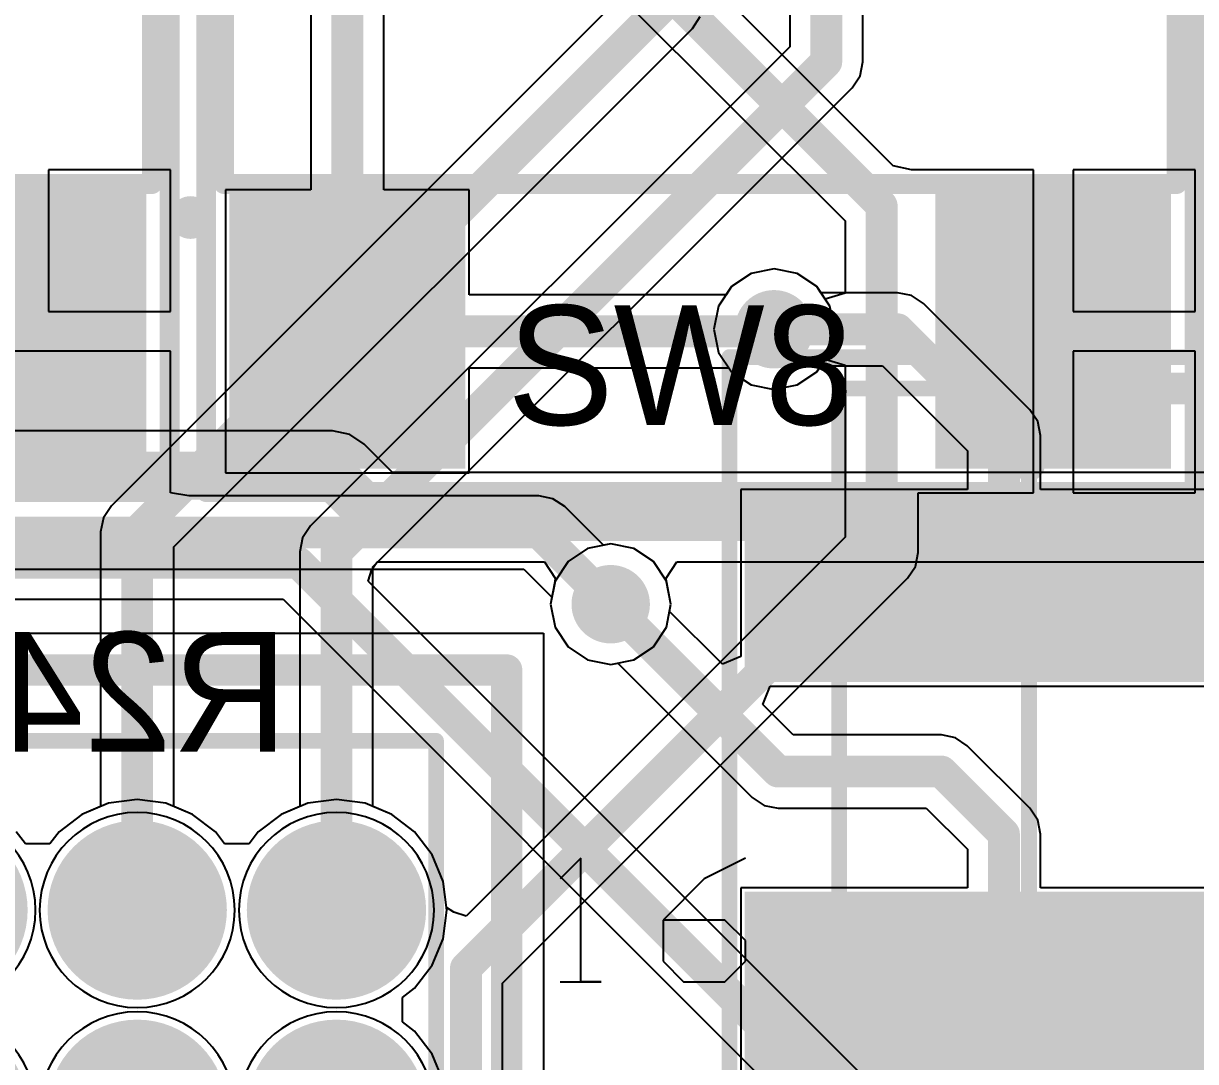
# Model space of a CAD drawing. Header units: millimetres. Extents: x 3.6 to 6.79, y 1.07 to 2.73.
# Drawn here: x 5.3956 to 5.6898, y 2.1702 to 2.4308 of the extents above; entities that cross this region are included whole.
import ezdxf

# ---------------------------------------------------------------- set-up
doc = ezdxf.new("R2010")
doc.units = ezdxf.units.MM
doc.header["$MEASUREMENT"] = 0
for name, color, linetype in [('BottomLayer', 5, 'Continuous'), ('BottomOverlay', 54, 'Continuous'), ('BottomPaste', 16, 'Continuous'), ('BottomSolder', 6, 'Continuous'), ('Mechanical11', 56, 'Continuous'), ('Mechanical13', 56, 'Continuous'), ('Mechanical15', 56, 'Continuous'), ('MidLayer1', 16, 'Continuous'), ('MidLayer2', 76, 'Continuous'), ('MultiLayer', 9, 'Continuous'), ('PadHoleLayer', 156, 'Continuous'), ('TopLayer', 1, 'Continuous'), ('TopOverlay', 2, 'Continuous'), ('TopPaste', 8, 'Continuous'), ('TopSolder', 216, 'Continuous'), ('ViaHoleLayer', 16, 'Continuous')]:
    doc.layers.add(name, color=color, linetype=linetype)

# ---------------------------------------------------------------- blocks, each defined once
blk = doc.blocks.new('61031621121_B_12')
at = {"layer": 'BottomLayer'}
for points in [[(0.23031, 0.04528), (0.26969, 0.04528), (0.23031, 0.16732), (0.26969, 0.16732)], [(0.33032, 0.04528), (0.36968, 0.04528), (0.33032, 0.16732), (0.36968, 0.16732)]]:
    blk.add_solid(points, dxfattribs=at)
at = {"layer": 'BottomOverlay', "const_width": 0.00787}
for points in [[(0.38071, 0.1), (0.4, 0.1)], [(0.4, 0.1), (0.4, -0.1)]]:
    blk.add_lwpolyline(points, dxfattribs=at)
at = {"layer": 'BottomOverlay', "const_width": 0.00394}
for points in [[(0.37874, 0.1, 1), (0.38268, 0.1, 1)], [(0.39803, 0.1, 1), (0.40197, 0.1, 1)], [(0.39803, 0.1, 1), (0.40197, 0.1, 1)]]:
    blk.add_lwpolyline(points, format="xyb", close=True, dxfattribs=at)
at = {"layer": 'BottomPaste'}
for points in [[(0.23031, 0.04528), (0.26969, 0.04528), (0.23031, 0.16732), (0.26969, 0.16732)], [(0.33032, 0.04528), (0.36968, 0.04528), (0.33032, 0.16732), (0.36968, 0.16732)]]:
    blk.add_solid(points, dxfattribs=at)
at = {"layer": 'BottomSolder'}
for points in [[(0.22631, 0.04128), (0.27369, 0.04128), (0.22631, 0.17132), (0.27369, 0.17132)], [(0.32632, 0.04128), (0.37368, 0.04128), (0.32632, 0.17132), (0.37368, 0.17132)]]:
    blk.add_solid(points, dxfattribs=at)
at = {"layer": 'Mechanical11', "const_width": 0.00394}
for points in [[(-0.4, 0.1), (0.4, 0.1)], [(0.4, 0.1), (0.4, -0.1)]]:
    blk.add_lwpolyline(points, dxfattribs=at)
at = {"layer": 'Mechanical11', "const_width": 0.00197}
blk.add_lwpolyline([(0.39902, 0.1, 1), (0.40098, 0.1, 1)], format="xyb", close=True, dxfattribs=at)
blk.add_lwpolyline([(0.39902, 0.1, 1), (0.40098, 0.1, 1)], format="xyb", close=True, dxfattribs=at)
at = {"layer": 'Mechanical13', "const_width": 0.00394}
for points in [[(-0.4, 0.14764), (0.4, 0.14764)], [(0.4, 0.14764), (0.4, -0.14764)]]:
    blk.add_lwpolyline(points, dxfattribs=at)
at = {"layer": 'Mechanical13', "const_width": 0.00197}
blk.add_lwpolyline([(0.39902, 0.14764, 1), (0.40098, 0.14764, 1)], format="xyb", close=True, dxfattribs=at)
blk.add_lwpolyline([(0.39902, 0.14764, 1), (0.40098, 0.14764, 1)], format="xyb", close=True, dxfattribs=at)
at = {"layer": 'Mechanical15', "const_width": 0.00394}
for points in [[(-0.40787, 0.1752), (0.40787, 0.1752)], [(0.40787, 0.1752), (0.40787, -0.1752)]]:
    blk.add_lwpolyline(points, dxfattribs=at)
at = {"layer": 'Mechanical15', "const_width": 0.00197}
blk.add_lwpolyline([(0.40689, 0.1752, 1), (0.40886, 0.1752, 1)], format="xyb", close=True, dxfattribs=at)
blk.add_lwpolyline([(0.40689, 0.1752, 1), (0.40886, 0.1752, 1)], format="xyb", close=True, dxfattribs=at)
blk = doc.blocks.new('SW2_SMD_25')
at = {"layer": 'Mechanical15', "const_width": 0.005}
for points in [[(-0.19685, 0.12402), (-0.19685, -0.12402)], [(-0.19685, 0.12402), (0.19685, 0.12402)], [(0.19685, 0.12402), (0.19685, -0.12402)], [(-0.19685, -0.12402), (0.19685, -0.12402)]]:
    blk.add_lwpolyline(points, dxfattribs=at)
at = {"layer": 'Mechanical15', "const_width": 0.0025}
for points in [[(-0.1981, 0.12402, 1), (-0.1956, 0.12402, 1)], [(-0.1981, 0.12402, 1), (-0.1956, 0.12402, 1)], [(0.1956, 0.12402, 1), (0.1981, 0.12402, 1)], [(0.1956, 0.12402, 1), (0.1981, 0.12402, 1)], [(-0.1981, -0.12402, 1), (-0.1956, -0.12402, 1)], [(-0.1981, -0.12402, 1), (-0.1956, -0.12402, 1)], [(0.1956, -0.12402, 1), (0.1981, -0.12402, 1)], [(0.1956, -0.12402, 1), (0.1981, -0.12402, 1)]]:
    blk.add_lwpolyline(points, format="xyb", close=True, dxfattribs=at)
at = {"layer": 'TopLayer'}
for points in [[(-0.18701, 0.06299), (-0.12598, 0.06299), (-0.18701, 0.11417), (-0.12598, 0.11417)], [(0.12598, 0.06299), (0.18701, 0.06299), (0.12598, 0.11417), (0.18701, 0.11417)], [(-0.18701, -0.11417), (-0.12598, -0.11417), (-0.18701, -0.06299), (-0.12598, -0.06299)], [(0.12598, -0.11417), (0.18701, -0.11417), (0.12598, -0.06299), (0.18701, -0.06299)]]:
    blk.add_solid(points, dxfattribs=at)
at = {"layer": 'TopOverlay'}
for points, const_width in [([(-0.12653, 0.12795, 1), (-0.12937, 0.12795, 1)], 0.00787), ([(-0.13134, 0.12795, 1), (-0.1274, 0.12795, 1)], 0.00394), ([(-0.1285, 0.12795, 1), (-0.12456, 0.12795, 1)], 0.00394), ([(-0.1208, 0.11955, 1), (-0.1183, 0.11955, 1)], 0.0025), ([(-0.1208, 0.11955, 1), (-0.1183, 0.11955, 1)], 0.0025), ([(0.1183, 0.11955, 1), (0.1208, 0.11955, 1)], 0.0025), ([(0.1183, 0.11955, 1), (0.1208, 0.11955, 1)], 0.0025), ([(-0.1208, -0.11955, 1), (-0.1183, -0.11955, 1)], 0.0025), ([(-0.1208, -0.11955, 1), (-0.1183, -0.11955, 1)], 0.0025), ([(0.1183, -0.11955, 1), (0.1208, -0.11955, 1)], 0.0025), ([(0.1183, -0.11955, 1), (0.1208, -0.11955, 1)], 0.0025)]:
    blk.add_lwpolyline(points, format="xyb", close=True, dxfattribs=dict(at, const_width=const_width))
at = {"layer": 'TopOverlay', "const_width": 0.005}
for points in [[(-0.11955, 0.11955), (0.11955, 0.11955)], [(-0.11955, 0.11955), (-0.11955, -0.11955)], [(0.11955, 0.11955), (0.11955, -0.11955)], [(-0.11955, -0.11955), (0.11955, -0.11955)]]:
    blk.add_lwpolyline(points, dxfattribs=at)
at = {"layer": 'TopPaste'}
for points in [[(-0.18701, 0.06299), (-0.12598, 0.06299), (-0.18701, 0.11417), (-0.12598, 0.11417)], [(0.12598, 0.06299), (0.18701, 0.06299), (0.12598, 0.11417), (0.18701, 0.11417)], [(-0.18701, -0.11417), (-0.12598, -0.11417), (-0.18701, -0.06299), (-0.12598, -0.06299)], [(0.12598, -0.11417), (0.18701, -0.11417), (0.12598, -0.06299), (0.18701, -0.06299)]]:
    blk.add_solid(points, dxfattribs=at)
at = {"layer": 'TopSolder'}
for points in [[(-0.19101, 0.05899), (-0.12198, 0.05899), (-0.19101, 0.11817), (-0.12198, 0.11817)], [(0.12198, 0.05899), (0.19101, 0.05899), (0.12198, 0.11817), (0.19101, 0.11817)], [(-0.19101, -0.11817), (-0.12198, -0.11817), (-0.19101, -0.05899), (-0.12198, -0.05899)], [(0.12198, -0.11817), (0.19101, -0.11817), (0.12198, -0.05899), (0.19101, -0.05899)]]:
    blk.add_solid(points, dxfattribs=at)
blk = doc.blocks.new('SW2_SMD_26')
at = {"layer": 'Mechanical15', "const_width": 0.005}
for points in [[(-0.19685, 0.12402), (-0.19685, -0.12402)], [(-0.19685, 0.12402), (0.19685, 0.12402)], [(0.19685, 0.12402), (0.19685, -0.12402)], [(-0.19685, -0.12402), (0.19685, -0.12402)]]:
    blk.add_lwpolyline(points, dxfattribs=at)
at = {"layer": 'Mechanical15', "const_width": 0.0025}
for points in [[(-0.1981, 0.12402, 1), (-0.1956, 0.12402, 1)], [(-0.1981, 0.12402, 1), (-0.1956, 0.12402, 1)], [(0.1956, 0.12402, 1), (0.1981, 0.12402, 1)], [(0.1956, 0.12402, 1), (0.1981, 0.12402, 1)], [(-0.1981, -0.12402, 1), (-0.1956, -0.12402, 1)], [(-0.1981, -0.12402, 1), (-0.1956, -0.12402, 1)], [(0.1956, -0.12402, 1), (0.1981, -0.12402, 1)], [(0.1956, -0.12402, 1), (0.1981, -0.12402, 1)]]:
    blk.add_lwpolyline(points, format="xyb", close=True, dxfattribs=at)
at = {"layer": 'TopLayer'}
for points in [[(-0.18701, 0.06299), (-0.12598, 0.06299), (-0.18701, 0.11417), (-0.12598, 0.11417)], [(0.12598, 0.06299), (0.18701, 0.06299), (0.12598, 0.11417), (0.18701, 0.11417)], [(-0.18701, -0.11417), (-0.12598, -0.11417), (-0.18701, -0.06299), (-0.12598, -0.06299)], [(0.12598, -0.11417), (0.18701, -0.11417), (0.12598, -0.06299), (0.18701, -0.06299)]]:
    blk.add_solid(points, dxfattribs=at)
at = {"layer": 'TopOverlay'}
for points, const_width in [([(-0.12653, 0.12795, 1), (-0.12937, 0.12795, 1)], 0.00787), ([(-0.13134, 0.12795, 1), (-0.1274, 0.12795, 1)], 0.00394), ([(-0.1285, 0.12795, 1), (-0.12456, 0.12795, 1)], 0.00394), ([(-0.1208, 0.11955, 1), (-0.1183, 0.11955, 1)], 0.0025), ([(-0.1208, 0.11955, 1), (-0.1183, 0.11955, 1)], 0.0025), ([(0.1183, 0.11955, 1), (0.1208, 0.11955, 1)], 0.0025), ([(0.1183, 0.11955, 1), (0.1208, 0.11955, 1)], 0.0025), ([(-0.1208, -0.11955, 1), (-0.1183, -0.11955, 1)], 0.0025), ([(-0.1208, -0.11955, 1), (-0.1183, -0.11955, 1)], 0.0025), ([(0.1183, -0.11955, 1), (0.1208, -0.11955, 1)], 0.0025), ([(0.1183, -0.11955, 1), (0.1208, -0.11955, 1)], 0.0025)]:
    blk.add_lwpolyline(points, format="xyb", close=True, dxfattribs=dict(at, const_width=const_width))
at = {"layer": 'TopOverlay', "const_width": 0.005}
for points in [[(-0.11955, 0.11955), (0.11955, 0.11955)], [(-0.11955, 0.11955), (-0.11955, -0.11955)], [(0.11955, 0.11955), (0.11955, -0.11955)], [(-0.11955, -0.11955), (0.11955, -0.11955)]]:
    blk.add_lwpolyline(points, dxfattribs=at)
at = {"layer": 'TopPaste'}
for points in [[(-0.18701, 0.06299), (-0.12598, 0.06299), (-0.18701, 0.11417), (-0.12598, 0.11417)], [(0.12598, 0.06299), (0.18701, 0.06299), (0.12598, 0.11417), (0.18701, 0.11417)], [(-0.18701, -0.11417), (-0.12598, -0.11417), (-0.18701, -0.06299), (-0.12598, -0.06299)], [(0.12598, -0.11417), (0.18701, -0.11417), (0.12598, -0.06299), (0.18701, -0.06299)]]:
    blk.add_solid(points, dxfattribs=at)
at = {"layer": 'TopSolder'}
for points in [[(-0.19101, 0.05899), (-0.12198, 0.05899), (-0.19101, 0.11817), (-0.12198, 0.11817)], [(0.12198, 0.05899), (0.19101, 0.05899), (0.12198, 0.11817), (0.19101, 0.11817)], [(-0.19101, -0.11817), (-0.12198, -0.11817), (-0.19101, -0.05899), (-0.12198, -0.05899)], [(0.12198, -0.11817), (0.19101, -0.11817), (0.12198, -0.05899), (0.19101, -0.05899)]]:
    blk.add_solid(points, dxfattribs=at)
blk = doc.blocks.new('SW2_SMD_27')
at = {"layer": 'Mechanical15', "const_width": 0.005}
for points in [[(-0.19685, 0.12402), (-0.19685, -0.12402)], [(-0.19685, 0.12402), (0.19685, 0.12402)], [(0.19685, 0.12402), (0.19685, -0.12402)], [(-0.19685, -0.12402), (0.19685, -0.12402)]]:
    blk.add_lwpolyline(points, dxfattribs=at)
at = {"layer": 'Mechanical15', "const_width": 0.0025}
for points in [[(-0.1981, 0.12402, 1), (-0.1956, 0.12402, 1)], [(-0.1981, 0.12402, 1), (-0.1956, 0.12402, 1)], [(0.1956, 0.12402, 1), (0.1981, 0.12402, 1)], [(0.1956, 0.12402, 1), (0.1981, 0.12402, 1)], [(-0.1981, -0.12402, 1), (-0.1956, -0.12402, 1)], [(-0.1981, -0.12402, 1), (-0.1956, -0.12402, 1)], [(0.1956, -0.12402, 1), (0.1981, -0.12402, 1)], [(0.1956, -0.12402, 1), (0.1981, -0.12402, 1)]]:
    blk.add_lwpolyline(points, format="xyb", close=True, dxfattribs=at)
at = {"layer": 'TopLayer'}
for points in [[(-0.18701, 0.06299), (-0.12598, 0.06299), (-0.18701, 0.11417), (-0.12598, 0.11417)], [(0.12598, 0.06299), (0.18701, 0.06299), (0.12598, 0.11417), (0.18701, 0.11417)], [(-0.18701, -0.11417), (-0.12598, -0.11417), (-0.18701, -0.06299), (-0.12598, -0.06299)], [(0.12598, -0.11417), (0.18701, -0.11417), (0.12598, -0.06299), (0.18701, -0.06299)]]:
    blk.add_solid(points, dxfattribs=at)
at = {"layer": 'TopOverlay'}
for points, const_width in [([(-0.12653, 0.12795, 1), (-0.12937, 0.12795, 1)], 0.00787), ([(-0.13134, 0.12795, 1), (-0.1274, 0.12795, 1)], 0.00394), ([(-0.1285, 0.12795, 1), (-0.12456, 0.12795, 1)], 0.00394), ([(-0.1208, 0.11955, 1), (-0.1183, 0.11955, 1)], 0.0025), ([(-0.1208, 0.11955, 1), (-0.1183, 0.11955, 1)], 0.0025), ([(0.1183, 0.11955, 1), (0.1208, 0.11955, 1)], 0.0025), ([(0.1183, 0.11955, 1), (0.1208, 0.11955, 1)], 0.0025), ([(-0.1208, -0.11955, 1), (-0.1183, -0.11955, 1)], 0.0025), ([(-0.1208, -0.11955, 1), (-0.1183, -0.11955, 1)], 0.0025), ([(0.1183, -0.11955, 1), (0.1208, -0.11955, 1)], 0.0025), ([(0.1183, -0.11955, 1), (0.1208, -0.11955, 1)], 0.0025)]:
    blk.add_lwpolyline(points, format="xyb", close=True, dxfattribs=dict(at, const_width=const_width))
at = {"layer": 'TopOverlay', "const_width": 0.005}
for points in [[(-0.11955, 0.11955), (0.11955, 0.11955)], [(-0.11955, 0.11955), (-0.11955, -0.11955)], [(0.11955, 0.11955), (0.11955, -0.11955)], [(-0.11955, -0.11955), (0.11955, -0.11955)]]:
    blk.add_lwpolyline(points, dxfattribs=at)
at = {"layer": 'TopPaste'}
for points in [[(-0.18701, 0.06299), (-0.12598, 0.06299), (-0.18701, 0.11417), (-0.12598, 0.11417)], [(0.12598, 0.06299), (0.18701, 0.06299), (0.12598, 0.11417), (0.18701, 0.11417)], [(-0.18701, -0.11417), (-0.12598, -0.11417), (-0.18701, -0.06299), (-0.12598, -0.06299)], [(0.12598, -0.11417), (0.18701, -0.11417), (0.12598, -0.06299), (0.18701, -0.06299)]]:
    blk.add_solid(points, dxfattribs=at)
at = {"layer": 'TopSolder'}
for points in [[(-0.19101, 0.05899), (-0.12198, 0.05899), (-0.19101, 0.11817), (-0.12198, 0.11817)], [(0.12198, 0.05899), (0.19101, 0.05899), (0.12198, 0.11817), (0.19101, 0.11817)], [(-0.19101, -0.11817), (-0.12198, -0.11817), (-0.19101, -0.05899), (-0.12198, -0.05899)], [(0.12198, -0.11817), (0.19101, -0.11817), (0.12198, -0.05899), (0.19101, -0.05899)]]:
    blk.add_solid(points, dxfattribs=at)
blk = doc.blocks.new('SAMTEC_FTS_108_04_X_D_159')
at = {"layer": 'BottomLayer', "const_width": 0.0225}
for points in [[(0.06375, 0.025, 1), (0.08625, 0.025, 1)], [(0.11375, 0.025, 1), (0.13625, 0.025, 1)], [(0.16375, 0.025, 1), (0.18625, 0.025, 1)], [(0.06375, -0.025, 1), (0.08625, -0.025, 1)], [(0.11375, -0.025, 1), (0.13625, -0.025, 1)], [(0.16375, -0.025, 1), (0.18625, -0.025, 1)]]:
    blk.add_lwpolyline(points, format="xyb", close=True, dxfattribs=at)
at = {"layer": 'BottomSolder'}
for points in [[(0.09949, 0.025, 1), (0.05051, 0.025, 1)], [(0.14949, 0.025, 1), (0.10051, 0.025, 1)], [(0.19949, 0.025, 1), (0.15051, 0.025, 1)], [(0.09949, 0.025, 1), (0.09949, 0.025, 1)], [(0.10051, 0.025, 1), (0.10051, 0.025, 1)], [(0.14949, 0.025, 1), (0.14949, 0.025, 1)], [(0.15051, 0.025, 1), (0.15051, 0.025, 1)], [(0.19949, 0.025, 1), (0.19949, 0.025, 1)], [(0.09949, -0.025, 1), (0.05051, -0.025, 1)], [(0.14949, -0.025, 1), (0.10051, -0.025, 1)], [(0.19949, -0.025, 1), (0.15051, -0.025, 1)]]:
    blk.add_lwpolyline(points, format="xyb", close=True, dxfattribs=at)
at = {"layer": 'BottomSolder', "const_width": 0.0225}
for points in [[(0.06375, 0.025, 1), (0.08625, 0.025, 1)], [(0.11375, 0.025, 1), (0.13625, 0.025, 1)], [(0.16375, 0.025, 1), (0.18625, 0.025, 1)], [(0.06375, -0.025, 1), (0.08625, -0.025, 1)], [(0.11375, -0.025, 1), (0.13625, -0.025, 1)], [(0.16375, -0.025, 1), (0.18625, -0.025, 1)]]:
    blk.add_lwpolyline(points, format="xyb", close=True, dxfattribs=at)
at = {"layer": 'Mechanical13'}
for p, q in [((0.23631, 0.038), (0.23114, 0.03283)), ((0.23631, 0.00701), (0.23631, 0.038)), ((0.27763, 0.038), (0.2673, 0.03283)), ((0.2673, 0.03283), (0.25697, 0.0225)), ((0.25697, 0.0225), (0.25697, 0.01217)), ((0.27246, 0.0225), (0.25697, 0.0225)), ((0.27763, 0.01734), (0.27246, 0.0225)), ((0.27763, 0.01217), (0.27763, 0.01734)), ((0.25697, 0.01217), (0.26213, 0.00701)), ((0.27246, 0.00701), (0.27763, 0.01217)), ((0.23114, 0.00701), (0.24147, 0.00701)), ((0.24147, 0.00701), (0.23631, 0.00701)), ((0.26213, 0.00701), (0.27246, 0.00701))]:
    blk.add_line(p, q, dxfattribs=at)
at = {"layer": 'Mechanical13', "const_width": 0.00394}
for points in [[(-0.21772, 0.08524), (0.21772, 0.08524)], [(0.21772, -0.08524), (0.21772, 0.08524)], [(0.05, 0.06748), (0.1, 0.06748)], [(0.1, 0.06748), (0.15, 0.06748)], [(0.15, 0.06748), (0.2, 0.06748)], [(0.2, -0.06748), (0.2, 0.06748)], [(0.11701, 0.01701), (0.11701, 0.03299)], [(0.11701, 0.03299), (0.13299, 0.03299)], [(0.13299, 0.01701), (0.13299, 0.03299)], [(0.16701, 0.01701), (0.16701, 0.03299)], [(0.16701, 0.03299), (0.18299, 0.03299)], [(0.18299, 0.01701), (0.18299, 0.03299)], [(0.11701, 0.01701), (0.13299, 0.01701)], [(0.16701, 0.01701), (0.18299, 0.01701)]]:
    blk.add_lwpolyline(points, dxfattribs=at)
at = {"layer": 'Mechanical13', "const_width": 0.00197}
for points in [[(0.21673, 0.08524, 1), (0.2187, 0.08524, 1)], [(0.21673, 0.08524, 1), (0.2187, 0.08524, 1)], [(0.09902, 0.06748, 1), (0.10098, 0.06748, 1)], [(0.09902, 0.06748, 1), (0.10098, 0.06748, 1)], [(0.14902, 0.06748, 1), (0.15098, 0.06748, 1)], [(0.14902, 0.06748, 1), (0.15098, 0.06748, 1)], [(0.19902, 0.06748, 1), (0.20098, 0.06748, 1)], [(0.19902, 0.06748, 1), (0.20098, 0.06748, 1)], [(0.11602, 0.03299, 1), (0.11799, 0.03299, 1)], [(0.11602, 0.03299, 1), (0.11799, 0.03299, 1)], [(0.13201, 0.03299, 1), (0.13398, 0.03299, 1)], [(0.13201, 0.03299, 1), (0.13398, 0.03299, 1)], [(0.16602, 0.03299, 1), (0.16799, 0.03299, 1)], [(0.16602, 0.03299, 1), (0.16799, 0.03299, 1)], [(0.18201, 0.03299, 1), (0.18398, 0.03299, 1)], [(0.18201, 0.03299, 1), (0.18398, 0.03299, 1)], [(0.11602, 0.01701, 1), (0.11799, 0.01701, 1)], [(0.11602, 0.01701, 1), (0.11799, 0.01701, 1)], [(0.13201, 0.01701, 1), (0.13398, 0.01701, 1)], [(0.13201, 0.01701, 1), (0.13398, 0.01701, 1)], [(0.16602, 0.01701, 1), (0.16799, 0.01701, 1)], [(0.16602, 0.01701, 1), (0.16799, 0.01701, 1)], [(0.18201, 0.01701, 1), (0.18398, 0.01701, 1)], [(0.18201, 0.01701, 1), (0.18398, 0.01701, 1)]]:
    blk.add_lwpolyline(points, format="xyb", close=True, dxfattribs=at)
at = {"layer": 'Mechanical15'}
for p, q in [((-0.22697, 0.09449), (0.22697, 0.09449)), ((0.22697, 0.09449), (0.22697, -0.09449))]:
    blk.add_line(p, q, dxfattribs=at)
at = {"layer": 'MidLayer1', "const_width": 0.0225}
for points in [[(0.06375, 0.025, 1), (0.08625, 0.025, 1)], [(0.11375, 0.025, 1), (0.13625, 0.025, 1)], [(0.16375, 0.025, 1), (0.18625, 0.025, 1)], [(0.06375, -0.025, 1), (0.08625, -0.025, 1)], [(0.11375, -0.025, 1), (0.13625, -0.025, 1)], [(0.16375, -0.025, 1), (0.18625, -0.025, 1)]]:
    blk.add_lwpolyline(points, format="xyb", close=True, dxfattribs=at)
at = {"layer": 'MidLayer2', "const_width": 0.0225}
for points in [[(0.06375, 0.025, 1), (0.08625, 0.025, 1)], [(0.11375, 0.025, 1), (0.13625, 0.025, 1)], [(0.16375, 0.025, 1), (0.18625, 0.025, 1)], [(0.06375, -0.025, 1), (0.08625, -0.025, 1)], [(0.11375, -0.025, 1), (0.13625, -0.025, 1)], [(0.16375, -0.025, 1), (0.18625, -0.025, 1)]]:
    blk.add_lwpolyline(points, format="xyb", close=True, dxfattribs=at)
at = {"layer": 'MultiLayer', "const_width": 0.0225}
for points in [[(0.06375, 0.025, 1), (0.08625, 0.025, 1)], [(0.11375, 0.025, 1), (0.13625, 0.025, 1)], [(0.16375, 0.025, 1), (0.18625, 0.025, 1)], [(0.06375, -0.025, 1), (0.08625, -0.025, 1)], [(0.11375, -0.025, 1), (0.13625, -0.025, 1)], [(0.16375, -0.025, 1), (0.18625, -0.025, 1)]]:
    blk.add_lwpolyline(points, format="xyb", close=True, dxfattribs=at)
at = {"layer": 'PadHoleLayer', "const_width": 0.01398}
for points in [[(0.11801, 0.025, 1), (0.13199, 0.025, 1)], [(0.16801, 0.025, 1), (0.18199, 0.025, 1)], [(0.11801, -0.025, 1), (0.13199, -0.025, 1)], [(0.16801, -0.025, 1), (0.18199, -0.025, 1)]]:
    blk.add_lwpolyline(points, format="xyb", close=True, dxfattribs=at)
at = {"layer": 'TopLayer', "const_width": 0.0225}
for points in [[(0.06375, 0.025, 1), (0.08625, 0.025, 1)], [(0.11375, 0.025, 1), (0.13625, 0.025, 1)], [(0.16375, 0.025, 1), (0.18625, 0.025, 1)], [(0.06375, -0.025, 1), (0.08625, -0.025, 1)], [(0.11375, -0.025, 1), (0.13625, -0.025, 1)], [(0.16375, -0.025, 1), (0.18625, -0.025, 1)]]:
    blk.add_lwpolyline(points, format="xyb", close=True, dxfattribs=at)
at = {"layer": 'TopOverlay'}
for p, q in [((0.23631, 0.038), (0.23114, 0.03283)), ((0.23631, 0.00701), (0.23631, 0.038)), ((0.27763, 0.038), (0.2673, 0.03283)), ((0.2673, 0.03283), (0.25697, 0.0225)), ((0.25697, 0.0225), (0.25697, 0.01217)), ((0.27246, 0.0225), (0.25697, 0.0225)), ((0.27763, 0.01734), (0.27246, 0.0225)), ((0.27763, 0.01217), (0.27763, 0.01734)), ((0.25697, 0.01217), (0.26213, 0.00701)), ((0.27246, 0.00701), (0.27763, 0.01217)), ((0.23114, 0.00701), (0.24147, 0.00701)), ((0.24147, 0.00701), (0.23631, 0.00701)), ((0.26213, 0.00701), (0.27246, 0.00701))]:
    blk.add_line(p, q, dxfattribs=at)
at = {"layer": 'TopOverlay', "const_width": 0.00787}
for points in [[(-0.21772, 0.08524), (0.21772, 0.08524)], [(0.21772, -0.08524), (0.21772, 0.08524)]]:
    blk.add_lwpolyline(points, dxfattribs=at)
at = {"layer": 'TopOverlay', "const_width": 0.00394}
blk.add_lwpolyline([(0.21575, 0.08524, 1), (0.21968, 0.08524, 1)], format="xyb", close=True, dxfattribs=at)
blk.add_lwpolyline([(0.21575, 0.08524, 1), (0.21968, 0.08524, 1)], format="xyb", close=True, dxfattribs=at)
at = {"layer": 'TopSolder'}
for points in [[(0.09949, 0.025, 1), (0.05051, 0.025, 1)], [(0.14949, 0.025, 1), (0.10051, 0.025, 1)], [(0.19949, 0.025, 1), (0.15051, 0.025, 1)], [(0.09949, 0.025, 1), (0.09949, 0.025, 1)], [(0.10051, 0.025, 1), (0.10051, 0.025, 1)], [(0.14949, 0.025, 1), (0.14949, 0.025, 1)], [(0.15051, 0.025, 1), (0.15051, 0.025, 1)], [(0.19949, 0.025, 1), (0.19949, 0.025, 1)], [(0.09949, -0.025, 1), (0.05051, -0.025, 1)], [(0.14949, -0.025, 1), (0.10051, -0.025, 1)], [(0.19949, -0.025, 1), (0.15051, -0.025, 1)]]:
    blk.add_lwpolyline(points, format="xyb", close=True, dxfattribs=at)
at = {"layer": 'TopSolder', "const_width": 0.0225}
for points in [[(0.06375, 0.025, 1), (0.08625, 0.025, 1)], [(0.11375, 0.025, 1), (0.13625, 0.025, 1)], [(0.16375, 0.025, 1), (0.18625, 0.025, 1)], [(0.06375, -0.025, 1), (0.08625, -0.025, 1)], [(0.11375, -0.025, 1), (0.13625, -0.025, 1)], [(0.16375, -0.025, 1), (0.18625, -0.025, 1)]]:
    blk.add_lwpolyline(points, format="xyb", close=True, dxfattribs=at)

msp = doc.modelspace()

# ---------------------------------------------------------------- linework, layer by layer
at = {"layer": 'BottomLayer'}
for p, q in [((5.58792, 2.50395), (5.58792, 2.4249)), ((5.60627, 2.4211), (5.60627, 2.50395)), ((5.54782, 2.4398), (5.41768, 2.30965)), ((5.56349, 2.42951), (5.56548, 2.43249)), ((5.43334, 2.29936), (5.56349, 2.42951)), ((5.58792, 2.4249), (5.46768, 2.30465)), ((5.60557, 2.41758), (5.60627, 2.4211)), ((5.60358, 2.41461), (5.60557, 2.41758)), ((5.48334, 2.29436), (5.60358, 2.41461)), ((5.584, 2.36913), (5.57821, 2.36798)), ((5.58979, 2.36798), (5.584, 2.36913)), ((5.57821, 2.36798), (5.5733, 2.3647)), ((5.5947, 2.3647), (5.58979, 2.36798)), ((5.5733, 2.3647), (5.57002, 2.35979)), ((5.59572, 2.36318), (5.5947, 2.3647)), ((5.615, 2.36318), (5.59572, 2.36318)), ((5.61851, 2.36248), (5.615, 2.36318)), ((5.62149, 2.36049), (5.61851, 2.36248)), ((5.57002, 2.35979), (5.56887, 2.354)), ((5.64817, 2.3338), (5.62149, 2.36049)), ((5.56887, 2.354), (5.57002, 2.34821)), ((5.57002, 2.34821), (5.5733, 2.3433)), ((5.5947, 2.3433), (5.59572, 2.34482)), ((5.59572, 2.34482), (5.6112, 2.34482)), ((5.6112, 2.34482), (5.63251, 2.32351)), ((5.5733, 2.3433), (5.57821, 2.34002)), ((5.58979, 2.34002), (5.5947, 2.3433)), ((5.57821, 2.34002), (5.584, 2.33887)), ((5.584, 2.33887), (5.58979, 2.34002)), ((5.65016, 2.33083), (5.64817, 2.3338)), ((5.65086, 2.32731), (5.65016, 2.33083)), ((5.65086, 2.31383), (5.65086, 2.32731)), ((5.63251, 2.32351), (5.63251, 2.31383)), ((5.63251, 2.31383), (5.57566, 2.31383)), ((5.57566, 2.31383), (5.57566, 2.27185)), ((5.70771, 2.31383), (5.65086, 2.31383)), ((5.41768, 2.30965), (5.41569, 2.30668)), ((5.41569, 2.30668), (5.41499, 2.30317)), ((5.46768, 2.30465), (5.46569, 2.30168)), ((5.41499, 2.30317), (5.41499, 2.2342)), ((5.46569, 2.30168), (5.46499, 2.29817)), ((5.43334, 2.2342), (5.43334, 2.29936)), ((5.46499, 2.29817), (5.46499, 2.2342)), ((5.53721, 2.29898), (5.5323, 2.2957)), ((5.543, 2.30013), (5.53721, 2.29898)), ((5.54879, 2.29898), (5.543, 2.30013)), ((5.5537, 2.2957), (5.54879, 2.29898)), ((5.5323, 2.2957), (5.52902, 2.29079)), ((5.55698, 2.29079), (5.5537, 2.2957)), ((5.48334, 2.2342), (5.48334, 2.29436)), ((5.52902, 2.29079), (5.52787, 2.285)), ((5.55813, 2.285), (5.55698, 2.29079)), ((5.52787, 2.285), (5.52902, 2.27921)), ((5.55778, 2.2832), (5.55813, 2.285)), ((5.57104, 2.26994), (5.55778, 2.2832)), ((5.52902, 2.27921), (5.5323, 2.2743)), ((5.5323, 2.2743), (5.53721, 2.27102)), ((5.53721, 2.27102), (5.543, 2.26987)), ((5.57566, 2.27185), (5.57104, 2.26994)), ((5.543, 2.26987), (5.5448, 2.27022)), ((5.5448, 2.27022), (5.57851, 2.23651)), ((5.58114, 2.25984), (5.58305, 2.26446)), ((5.58305, 2.26446), (5.70771, 2.26446)), ((5.5888, 2.25218), (5.58114, 2.25984)), ((5.626, 2.25218), (5.5888, 2.25218)), ((5.62951, 2.25148), (5.626, 2.25218)), ((5.63249, 2.24949), (5.62951, 2.25148)), ((5.64817, 2.2338), (5.63249, 2.24949)), ((5.57851, 2.23651), (5.58149, 2.23452)), ((5.41499, 2.2342), (5.4103, 2.23226)), ((5.43803, 2.23226), (5.43334, 2.2342)), ((5.46499, 2.2342), (5.4603, 2.23226)), ((5.48803, 2.23226), (5.48334, 2.2342)), ((5.58149, 2.23452), (5.585, 2.23382)), ((5.585, 2.23382), (5.6222, 2.23382)), ((5.6222, 2.23382), (5.63251, 2.22351)), ((5.65016, 2.23083), (5.64817, 2.2338)), ((5.4103, 2.23226), (5.40455, 2.22785)), ((5.44378, 2.22785), (5.43803, 2.23226)), ((5.4603, 2.23226), (5.45455, 2.22785)), ((5.49378, 2.22785), (5.48803, 2.23226)), ((5.65086, 2.22731), (5.65016, 2.23083)), ((5.39609, 2.22483), (5.39378, 2.22785)), ((5.40455, 2.22785), (5.40224, 2.22483)), ((5.44609, 2.22483), (5.44378, 2.22785)), ((5.45455, 2.22785), (5.45224, 2.22483)), ((5.49819, 2.2221), (5.49378, 2.22785)), ((5.65086, 2.21383), (5.65086, 2.22731)), ((5.40224, 2.22483), (5.39609, 2.22483)), ((5.45224, 2.22483), (5.44609, 2.22483)), ((5.50096, 2.21542), (5.49819, 2.2221)), ((5.63251, 2.22351), (5.63251, 2.21383)), ((5.5019, 2.20824), (5.50096, 2.21542)), ((5.63251, 2.21383), (5.57566, 2.21383)), ((5.57566, 2.21383), (5.57566, 2.16446)), ((5.70771, 2.21383), (5.65086, 2.21383)), ((5.50096, 2.20106), (5.5019, 2.20824)), ((5.49819, 2.19437), (5.50096, 2.20106)), ((5.49378, 2.18862), (5.49819, 2.19437)), ((5.49076, 2.18631), (5.49378, 2.18862)), ((5.49076, 2.18016), (5.49076, 2.18631)), ((5.49378, 2.17785), (5.49076, 2.18016)), ((5.49819, 2.1721), (5.49378, 2.17785)), ((5.50096, 2.16542), (5.49819, 2.1721))]:
    msp.add_line(p, q, dxfattribs=at)
at = {"layer": 'BottomLayer', "const_width": 0.008}
for points in [[(5.5971, 2.4211), (5.5971, 2.52667)], [(5.42417, 2.30317), (5.557, 2.436)], [(5.47417, 2.29817), (5.5971, 2.4211)], [(5.584, 2.354), (5.615, 2.354)], [(5.615, 2.354), (5.64169, 2.32731)], [(5.64169, 2.28914), (5.64169, 2.32731)], [(5.42417, 2.20824), (5.42417, 2.30317)], [(5.47417, 2.20824), (5.47417, 2.29817)], [(5.543, 2.285), (5.585, 2.243)], [(5.585, 2.243), (5.626, 2.243)], [(5.626, 2.243), (5.64169, 2.22731)], [(5.64169, 2.18914), (5.64169, 2.22731)]]:
    msp.add_lwpolyline(points, dxfattribs=at)
at = {"layer": 'BottomLayer'}
for points, const_width in [([(5.5951, 2.4211, 1), (5.5991, 2.4211, 1)], 0.004), ([(5.5951, 2.4211, 1), (5.5991, 2.4211, 1)], 0.004), ([(5.57908, 2.354, 1), (5.58892, 2.354, 1)], 0.00984), ([(5.582, 2.354, 1), (5.586, 2.354, 1)], 0.004), ([(5.613, 2.354, 1), (5.617, 2.354, 1)], 0.004), ([(5.613, 2.354, 1), (5.617, 2.354, 1)], 0.004), ([(5.63969, 2.32731, 1), (5.64369, 2.32731, 1)], 0.004), ([(5.63969, 2.32731, 1), (5.64369, 2.32731, 1)], 0.004), ([(5.42217, 2.30317, 1), (5.42617, 2.30317, 1)], 0.004), ([(5.42217, 2.30317, 1), (5.42617, 2.30317, 1)], 0.004), ([(5.47217, 2.29817, 1), (5.47617, 2.29817, 1)], 0.004), ([(5.47217, 2.29817, 1), (5.47617, 2.29817, 1)], 0.004), ([(5.53808, 2.285, 1), (5.54792, 2.285, 1)], 0.00984), ([(5.63969, 2.28914, 1), (5.64369, 2.28914, 1)], 0.004), ([(5.541, 2.285, 1), (5.545, 2.285, 1)], 0.004), ([(5.583, 2.243, 1), (5.587, 2.243, 1)], 0.004), ([(5.583, 2.243, 1), (5.587, 2.243, 1)], 0.004), ([(5.624, 2.243, 1), (5.628, 2.243, 1)], 0.004), ([(5.624, 2.243, 1), (5.628, 2.243, 1)], 0.004), ([(5.63969, 2.22731, 1), (5.64369, 2.22731, 1)], 0.004), ([(5.63969, 2.22731, 1), (5.64369, 2.22731, 1)], 0.004), ([(5.42217, 2.20824, 1), (5.42617, 2.20824, 1)], 0.004), ([(5.47217, 2.20824, 1), (5.47617, 2.20824, 1)], 0.004), ([(5.63969, 2.18914, 1), (5.64369, 2.18914, 1)], 0.004)]:
    msp.add_lwpolyline(points, format="xyb", close=True, dxfattribs=dict(at, const_width=const_width))
at = {"layer": 'MidLayer1'}
for p, q in [((5.584, 2.36913), (5.57821, 2.36798)), ((5.58979, 2.36798), (5.584, 2.36913)), ((5.57821, 2.36798), (5.5733, 2.3647)), ((5.5947, 2.3647), (5.58979, 2.36798)), ((5.5733, 2.3647), (5.57002, 2.35979)), ((5.59798, 2.35979), (5.5947, 2.3647)), ((5.57002, 2.35979), (5.56887, 2.354)), ((5.59913, 2.354), (5.59798, 2.35979)), ((5.56887, 2.354), (5.57002, 2.34821)), ((5.59798, 2.34821), (5.59913, 2.354)), ((5.57002, 2.34821), (5.5733, 2.3433)), ((5.5947, 2.3433), (5.59798, 2.34821)), ((5.5733, 2.3433), (5.57821, 2.34002)), ((5.58979, 2.34002), (5.5947, 2.3433)), ((5.57821, 2.34002), (5.584, 2.33887)), ((5.584, 2.33887), (5.58979, 2.34002)), ((5.4732, 2.32849), (4.17227, 2.32849)), ((5.47749, 2.32763), (5.4732, 2.32849)), ((5.4732, 2.32849), (5.4732, 2.32849)), ((5.48113, 2.3252), (5.47749, 2.32763)), ((5.48827, 2.31806), (5.48113, 2.3252)), ((5.81514, 2.31806), (5.48827, 2.31806)), ((5.48305, 2.29374), (5.48442, 2.29563)), ((5.48442, 2.29563), (5.52638, 2.29563)), ((5.52638, 2.29563), (5.5291, 2.29152)), ((5.5569, 2.29152), (5.55962, 2.29563)), ((5.55962, 2.29563), (5.72463, 2.29563)), ((5.48216, 2.29082), (5.48305, 2.29374)), ((5.6188, 2.15418), (5.48216, 2.29082)), ((5.52899, 2.29063), (5.52787, 2.285)), ((5.5291, 2.29152), (5.52899, 2.29063)), ((5.55701, 2.29063), (5.5569, 2.29152)), ((5.55813, 2.285), (5.55701, 2.29063)), ((4.97429, 2.28625), (5.46077, 2.28625)), ((5.46077, 2.28625), (5.60851, 2.13851)), ((5.52787, 2.285), (5.52902, 2.27921)), ((5.55698, 2.27921), (5.55813, 2.285)), ((5.52902, 2.27921), (5.5323, 2.2743)), ((5.5537, 2.2743), (5.55698, 2.27921)), ((5.5323, 2.2743), (5.53721, 2.27102)), ((5.54879, 2.27102), (5.5537, 2.2743)), ((5.53721, 2.27102), (5.543, 2.26987)), ((5.543, 2.26987), (5.54879, 2.27102)), ((5.42417, 2.23597), (5.41699, 2.23503)), ((5.43134, 2.23503), (5.42417, 2.23597)), ((5.47417, 2.23597), (5.46699, 2.23503)), ((5.48134, 2.23503), (5.47417, 2.23597)), ((5.41699, 2.23503), (5.4103, 2.23226)), ((5.43803, 2.23226), (5.43134, 2.23503)), ((5.46699, 2.23503), (5.4603, 2.23226)), ((5.48803, 2.23226), (5.48134, 2.23503)), ((5.4103, 2.23226), (5.40455, 2.22785)), ((5.44378, 2.22785), (5.43803, 2.23226)), ((5.4603, 2.23226), (5.45455, 2.22785)), ((5.49378, 2.22785), (5.48803, 2.23226)), ((5.39609, 2.22483), (5.39378, 2.22785)), ((5.40455, 2.22785), (5.40224, 2.22483)), ((5.44609, 2.22483), (5.44378, 2.22785)), ((5.45455, 2.22785), (5.45224, 2.22483)), ((5.49819, 2.2221), (5.49378, 2.22785)), ((5.40224, 2.22483), (5.39609, 2.22483)), ((5.45224, 2.22483), (5.44609, 2.22483)), ((5.50096, 2.21542), (5.49819, 2.2221)), ((5.5019, 2.20824), (5.50096, 2.21542)), ((5.50096, 2.20106), (5.5019, 2.20824)), ((5.49819, 2.19437), (5.50096, 2.20106)), ((5.49378, 2.18862), (5.49819, 2.19437)), ((5.49076, 2.18631), (5.49378, 2.18862)), ((5.49076, 2.18016), (5.49076, 2.18631)), ((5.49378, 2.17785), (5.49076, 2.18016)), ((5.49819, 2.1721), (5.49378, 2.17785)), ((5.50096, 2.16542), (5.49819, 2.1721))]:
    msp.add_line(p, q, dxfattribs=at)
for points, const_width in [([(5.57908, 2.354, 1), (5.58892, 2.354, 1)], 0.00984), ([(5.4702, 2.31727, 1), (5.4762, 2.31727, 1)], 0.006), ([(5.4702, 2.31727, 1), (5.4762, 2.31727, 1)], 0.006), ([(5.48063, 2.30684, 1), (5.48663, 2.30684, 1)], 0.006), ([(5.48063, 2.30684, 1), (5.48663, 2.30684, 1)], 0.006), ([(5.46257, 2.29543, 1), (5.46657, 2.29543, 1)], 0.004), ([(5.46257, 2.29543, 1), (5.46657, 2.29543, 1)], 0.004), ([(5.53808, 2.285, 1), (5.54792, 2.285, 1)], 0.00984)]:
    msp.add_lwpolyline(points, format="xyb", close=True, dxfattribs=dict(at, const_width=const_width))
for points, const_width in [([(4.17227, 2.31727), (5.4732, 2.31727)], 0.012), ([(5.4732, 2.31727), (5.48363, 2.30684)], 0.012), ([(5.48363, 2.30684), (5.93916, 2.30684)], 0.012), ([(4.96257, 2.29543), (5.46457, 2.29543)], 0.008), ([(5.46457, 2.29543), (5.615, 2.145)], 0.008)]:
    msp.add_lwpolyline(points, dxfattribs=dict(at, const_width=const_width))
at = {"layer": 'MidLayer2'}
for p, q in [((5.584, 2.36913), (5.57821, 2.36798)), ((5.58979, 2.36798), (5.584, 2.36913)), ((5.57821, 2.36798), (5.5733, 2.3647)), ((5.5947, 2.3647), (5.58979, 2.36798)), ((5.5733, 2.3647), (5.57002, 2.35979)), ((5.59798, 2.35979), (5.5947, 2.3647)), ((5.57002, 2.35979), (5.56887, 2.354)), ((5.59913, 2.354), (5.59798, 2.35979)), ((5.56887, 2.354), (5.57002, 2.34821)), ((5.59798, 2.34821), (5.59913, 2.354)), ((5.57002, 2.34821), (5.5733, 2.3433)), ((5.5947, 2.3433), (5.59798, 2.34821)), ((5.5733, 2.3433), (5.57821, 2.34002)), ((5.58979, 2.34002), (5.5947, 2.3433)), ((5.57821, 2.34002), (5.584, 2.33887)), ((5.584, 2.33887), (5.58979, 2.34002)), ((5.53721, 2.29898), (5.5323, 2.2957)), ((5.543, 2.30013), (5.53721, 2.29898)), ((5.54879, 2.29898), (5.543, 2.30013)), ((5.5537, 2.2957), (5.54879, 2.29898)), ((5.5323, 2.2957), (5.52902, 2.29079)), ((5.55698, 2.29079), (5.5537, 2.2957)), ((5.52902, 2.29079), (5.52787, 2.285)), ((5.55813, 2.285), (5.55698, 2.29079)), ((5.52787, 2.285), (5.52902, 2.27921)), ((5.55698, 2.27921), (5.55813, 2.285)), ((5.52902, 2.27921), (5.5323, 2.2743)), ((5.5537, 2.2743), (5.55698, 2.27921)), ((5.5323, 2.2743), (5.53721, 2.27102)), ((5.54879, 2.27102), (5.5537, 2.2743)), ((5.53721, 2.27102), (5.543, 2.26987)), ((5.543, 2.26987), (5.54879, 2.27102)), ((5.42417, 2.23597), (5.41699, 2.23503)), ((5.43134, 2.23503), (5.42417, 2.23597)), ((5.47417, 2.23597), (5.46699, 2.23503)), ((5.48134, 2.23503), (5.47417, 2.23597)), ((5.41699, 2.23503), (5.4103, 2.23226)), ((5.43803, 2.23226), (5.43134, 2.23503)), ((5.46699, 2.23503), (5.4603, 2.23226)), ((5.48803, 2.23226), (5.48134, 2.23503)), ((5.4103, 2.23226), (5.40455, 2.22785)), ((5.44378, 2.22785), (5.43803, 2.23226)), ((5.4603, 2.23226), (5.45455, 2.22785)), ((5.49378, 2.22785), (5.48803, 2.23226)), ((5.39609, 2.22483), (5.39378, 2.22785)), ((5.40455, 2.22785), (5.40224, 2.22483)), ((5.44609, 2.22483), (5.44378, 2.22785)), ((5.45455, 2.22785), (5.45224, 2.22483)), ((5.49819, 2.2221), (5.49378, 2.22785)), ((5.40224, 2.22483), (5.39609, 2.22483)), ((5.45224, 2.22483), (5.44609, 2.22483)), ((5.50096, 2.21542), (5.49819, 2.2221)), ((5.5019, 2.20824), (5.50096, 2.21542)), ((5.50096, 2.20106), (5.5019, 2.20824)), ((5.49819, 2.19437), (5.50096, 2.20106)), ((5.49378, 2.18862), (5.49819, 2.19437)), ((5.49076, 2.18631), (5.49378, 2.18862)), ((5.49076, 2.18016), (5.49076, 2.18631)), ((5.49378, 2.17785), (5.49076, 2.18016)), ((5.49819, 2.1721), (5.49378, 2.17785)), ((5.50096, 2.16542), (5.49819, 2.1721))]:
    msp.add_line(p, q, dxfattribs=at)
at = {"layer": 'MidLayer2', "const_width": 0.00984}
for points in [[(5.57908, 2.354, 1), (5.58892, 2.354, 1)], [(5.53808, 2.285, 1), (5.54792, 2.285, 1)]]:
    msp.add_lwpolyline(points, format="xyb", close=True, dxfattribs=at)
at = {"layer": 'MultiLayer', "const_width": 0.00984}
for points in [[(5.57908, 2.354, 1), (5.58892, 2.354, 1)], [(5.53808, 2.285, 1), (5.54792, 2.285, 1)]]:
    msp.add_lwpolyline(points, format="xyb", close=True, dxfattribs=at)
at = {"layer": 'TopLayer'}
for p, q in [((5.46773, 2.63098), (5.46773, 2.38902)), ((5.48609, 2.38902), (5.48609, 2.5821)), ((5.61392, 2.39506), (5.53878, 2.4702)), ((5.5258, 2.45722), (5.60182, 2.3812)), ((5.61848, 2.39402), (5.61392, 2.39506)), ((5.4325, 2.39402), (5.40191, 2.39402)), ((5.40191, 2.39402), (5.40191, 2.3585)), ((5.4325, 2.3585), (5.4325, 2.39402)), ((5.64908, 2.39402), (5.61848, 2.39402)), ((5.61848, 2.39402), (5.61848, 2.39402)), ((5.61848, 2.39402), (5.61848, 2.39402)), ((5.61848, 2.39402), (5.61848, 2.39402)), ((5.64908, 2.3535), (5.64908, 2.39402)), ((5.68967, 2.39402), (5.65908, 2.39402)), ((5.65908, 2.39402), (5.65908, 2.3585)), ((5.68967, 2.3585), (5.68967, 2.39402)), ((5.46773, 2.38902), (5.44632, 2.38902)), ((5.44632, 2.38902), (5.44632, 2.31799)), ((5.5075, 2.38902), (5.48609, 2.38902)), ((5.5075, 2.36268), (5.5075, 2.38902)), ((5.60182, 2.3812), (5.60182, 2.36304)), ((5.584, 2.36913), (5.57821, 2.36798)), ((5.58979, 2.36798), (5.584, 2.36913)), ((5.57821, 2.36798), (5.5733, 2.3647)), ((5.5947, 2.3647), (5.58979, 2.36798)), ((5.57195, 2.36268), (5.5075, 2.36268)), ((5.5733, 2.3647), (5.57195, 2.36268)), ((5.59682, 2.36152), (5.5947, 2.3647)), ((5.60182, 2.36304), (5.59682, 2.36152)), ((5.40191, 2.3585), (5.4325, 2.3585)), ((5.65908, 2.3585), (5.68967, 2.3585)), ((5.64908, 2.31299), (5.64908, 2.3535)), ((5.39691, 2.3485), (5.36132, 2.3485)), ((5.4325, 2.3485), (5.39691, 2.3485)), ((5.4325, 2.31718), (5.4325, 2.3485)), ((5.68967, 2.3485), (5.65908, 2.3485)), ((5.65908, 2.3485), (5.65908, 2.31299)), ((5.68967, 2.31299), (5.68967, 2.3485)), ((5.5947, 2.3433), (5.59682, 2.34648)), ((5.59682, 2.34648), (5.60182, 2.34496)), ((5.60182, 2.34496), (5.60182, 2.3018)), ((5.5075, 2.31799), (5.5075, 2.34433)), ((5.5075, 2.34433), (5.57261, 2.34433)), ((5.57261, 2.34433), (5.5733, 2.3433)), ((5.5733, 2.3433), (5.57821, 2.34002)), ((5.58979, 2.34002), (5.5947, 2.3433)), ((5.57821, 2.34002), (5.584, 2.33887)), ((5.584, 2.33887), (5.58979, 2.34002)), ((5.4325, 2.31299), (5.4325, 2.31718)), ((5.44632, 2.31799), (5.5075, 2.31799)), ((5.43716, 2.31218), (5.4325, 2.31299)), ((5.525, 2.31218), (5.43716, 2.31218)), ((5.52851, 2.31148), (5.525, 2.31218)), ((5.62018, 2.298), (5.62018, 2.31299)), ((5.62018, 2.31299), (5.64908, 2.31299)), ((5.65908, 2.31299), (5.68967, 2.31299)), ((5.53149, 2.30949), (5.52851, 2.31148)), ((5.5412, 2.29978), (5.53149, 2.30949)), ((5.60182, 2.3018), (5.50675, 2.20672)), ((5.543, 2.30013), (5.5412, 2.29978)), ((5.54879, 2.29898), (5.543, 2.30013)), ((5.5537, 2.2957), (5.54879, 2.29898)), ((5.61948, 2.29449), (5.62018, 2.298)), ((5.55698, 2.29079), (5.5537, 2.2957)), ((5.348, 2.29382), (5.5212, 2.29382)), ((5.5212, 2.29382), (5.52822, 2.2868)), ((5.61749, 2.29151), (5.61948, 2.29449)), ((5.51584, 2.18986), (5.61749, 2.29151)), ((5.55813, 2.285), (5.55698, 2.29079)), ((5.52822, 2.2868), (5.52787, 2.285)), ((5.52787, 2.285), (5.52902, 2.27921)), ((5.55698, 2.27921), (5.55813, 2.285)), ((5.52902, 2.27921), (5.5323, 2.2743)), ((5.5537, 2.2743), (5.55698, 2.27921)), ((5.5323, 2.2743), (5.53721, 2.27102)), ((5.54879, 2.27102), (5.5537, 2.2743)), ((5.53721, 2.27102), (5.543, 2.26987)), ((5.543, 2.26987), (5.54879, 2.27102)), ((5.42417, 2.23597), (5.41699, 2.23503)), ((5.43134, 2.23503), (5.42417, 2.23597)), ((5.47417, 2.23597), (5.46699, 2.23503)), ((5.48134, 2.23503), (5.47417, 2.23597)), ((5.41699, 2.23503), (5.4103, 2.23226)), ((5.43803, 2.23226), (5.43134, 2.23503)), ((5.46699, 2.23503), (5.4603, 2.23226)), ((5.48803, 2.23226), (5.48134, 2.23503)), ((5.4103, 2.23226), (5.40455, 2.22785)), ((5.44378, 2.22785), (5.43803, 2.23226)), ((5.4603, 2.23226), (5.45455, 2.22785)), ((5.49378, 2.22785), (5.48803, 2.23226)), ((5.39609, 2.22483), (5.39378, 2.22785)), ((5.40455, 2.22785), (5.40224, 2.22483)), ((5.44609, 2.22483), (5.44378, 2.22785)), ((5.45455, 2.22785), (5.45224, 2.22483)), ((5.49819, 2.2221), (5.49378, 2.22785)), ((5.40224, 2.22483), (5.39609, 2.22483)), ((5.45224, 2.22483), (5.44609, 2.22483)), ((5.50096, 2.21542), (5.49819, 2.2221)), ((5.50182, 2.20887), (5.50096, 2.21542)), ((5.50362, 2.2077), (5.50182, 2.20887)), ((5.50675, 2.20672), (5.50362, 2.2077)), ((5.51584, 2.14477), (5.51584, 2.18986))]:
    msp.add_line(p, q, dxfattribs=at)
at = {"layer": 'TopLayer', "const_width": 0.008}
for points in [[(5.47691, 2.3535), (5.47691, 2.6665)], [(5.524, 2.472), (5.611, 2.385)], [(5.611, 2.298), (5.611, 2.385)], [(5.47691, 2.3535), (5.5835, 2.3535)], [(5.5835, 2.3535), (5.584, 2.354)], [(5.348, 2.303), (5.525, 2.303)], [(5.525, 2.303), (5.543, 2.285)], [(5.50667, 2.19367), (5.611, 2.298)], [(5.50667, 2.14477), (5.50667, 2.19367)]]:
    msp.add_lwpolyline(points, dxfattribs=at)
at = {"layer": 'TopLayer'}
for points, const_width in [([(5.609, 2.385, 1), (5.613, 2.385, 1)], 0.004), ([(5.609, 2.385, 1), (5.613, 2.385, 1)], 0.004), ([(5.57908, 2.354, 1), (5.58892, 2.354, 1)], 0.00984), ([(5.47491, 2.3535, 1), (5.47891, 2.3535, 1)], 0.004), ([(5.47491, 2.3535, 1), (5.47891, 2.3535, 1)], 0.004), ([(5.5815, 2.3535, 1), (5.5855, 2.3535, 1)], 0.004), ([(5.5815, 2.3535, 1), (5.5855, 2.3535, 1)], 0.004), ([(5.582, 2.354, 1), (5.586, 2.354, 1)], 0.004), ([(5.523, 2.303, 1), (5.527, 2.303, 1)], 0.004), ([(5.523, 2.303, 1), (5.527, 2.303, 1)], 0.004), ([(5.609, 2.298, 1), (5.613, 2.298, 1)], 0.004), ([(5.609, 2.298, 1), (5.613, 2.298, 1)], 0.004), ([(5.53808, 2.285, 1), (5.54792, 2.285, 1)], 0.00984), ([(5.541, 2.285, 1), (5.545, 2.285, 1)], 0.004), ([(5.50467, 2.19367, 1), (5.50867, 2.19367, 1)], 0.004), ([(5.50467, 2.19367, 1), (5.50867, 2.19367, 1)], 0.004)]:
    msp.add_lwpolyline(points, format="xyb", close=True, dxfattribs=dict(at, const_width=const_width))
at = {"layer": 'ViaHoleLayer', "const_width": 0.00591}
for points in [[(5.58105, 2.354, 1), (5.58695, 2.354, 1)], [(5.54005, 2.285, 1), (5.54595, 2.285, 1)]]:
    msp.add_lwpolyline(points, format="xyb", close=True, dxfattribs=at)

# ---------------------------------------------------------------- block references
for name, p, rotation in [('SW2_SMD_27', (5.30832, 2.51), 90), ('SW2_SMD_26', (5.56549, 2.51), 90), ('SW2_SMD_25', (5.82266, 2.51), 90), ('61031621121_B_12', (5.74798, 1.93914), 90), ('SAMTEC_FTS_108_04_X_D_159', (5.29917, 2.18324), 360)]:
    msp.add_blockref(name, p, dxfattribs=dict(rotation=rotation))

# ---------------------------------------------------------------- texts
at = {"layer": 'BottomOverlay', "text_generation_flag": 2}
msp.add_text('R24', height=0.03, dxfattribs=at).set_placement((5.462, 2.248))
at = {"layer": 'TopOverlay'}
msp.add_text('SW8', height=0.03, dxfattribs=at).set_placement((5.517, 2.33))

doc.saveas('drawing.dxf')
